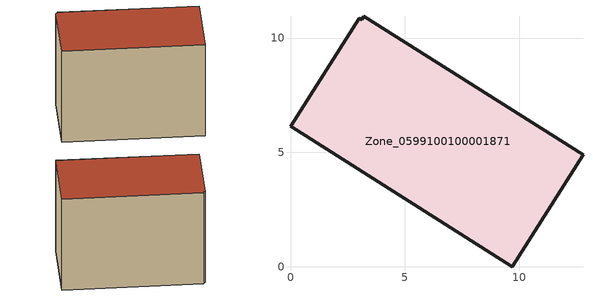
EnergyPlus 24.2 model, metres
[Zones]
Zone_0599100100001871
 floor ground (C_G): 3.11,10.81 3.2,10.95 12.78,4.89 9.69,0 0,6.13 3,10.87 z1.63
 wall outside (C_F): 9.69,0 12.78,4.89 3.2,10.95 3.11,10.81 3,10.87 0,6.13 9.69,0 z1.63:10.18
 roof outside (C_R): 3.2,10.95 3.11,10.81 3,10.87 0,6.13 9.69,0 12.78,4.89 z10.18
[BUILDING]
Pand.0599100100001871: North Axis=0; Terrain=City; Loads Convergence Tolerance Value=0.04; Temperature Convergence Tolerance Value=0.4; Solar Distribution=FullExterior; Maximum Number of Warmup Days=25; Minimum Number of Warmup Days=1
[Site:Location]
Rotterdam.The.Hague.AP_ZH_NLD Design_Conditions: Latitude=51.96; Longitude=4.45; Time Zone=1; Elevation=-4.5
[SITE:GROUNDTEMPERATURE:BUILDINGSURFACE]
18, 18, 18, 18, 18, 18, 18, 18, 18, 18, 18, 18
[MATERIAL] Thermal Absorptance=0.9; Solar Absorptance=0.7; Visible Absorptance=0.7
Name | Roughness | Thickness | Conductivity | Density | Specific Heat
G.TC.2006-2014 | MediumSmooth | 0.15 | 0.06 | 540 | 1210
F.TC.2006-2014 | Rough | 0.3 | 0.12 | 1920 | 840
R.TC.2006-2014 | MediumRough | 0.2 | 0.08 | 1500 | 1000
[CONSTRUCTION]
C_G: G.TC.2006-2014
C_F: F.TC.2006-2014
C_R: R.TC.2006-2014
[ZONE]
Zone_0599100100001871: Type=1; Multiplier=1; Ceiling Height=Autocalculate; Volume=Autocalculate; Floor Area=autocalculate; Part of Total Floor Area=Yes
[ZONEINFILTRATION:DESIGNFLOWRATE]
Infil_Zone_0599100100001871: Zone or ZoneList or Space or SpaceList=Zone_0599100100001871; Schedule=AlwaysOn; Design Flow Rate Calculation Method=Flow/Area; Flow Rate per Floor Area=0.0015; Constant Term Coefficient=1; Temperature Term Coefficient=0; Velocity Term Coefficient=0; Velocity Squared Term Coefficient=0
[HVACTEMPLATE:ZONE:IDEALLOADSAIRSYSTEM]
Zone_0599100100001871: Maximum Heating Supply Air Temperature=50; Minimum Cooling Supply Air Temperature=13; Maximum Heating Supply Air Humidity Ratio=0.0156; Minimum Cooling Supply Air Humidity Ratio=0.0077; Heating Limit=NoLimit; Cooling Limit=NoLimit; Dehumidification Control Type=ConstantSensibleHeatRatio; Cooling Sensible Heat Ratio=0.7; Dehumidification Setpoint=60; Humidification Control Type=None; Humidification Setpoint=30; Outdoor Air Method=None; Outdoor Air Flow Rate per Person=0.00944; Outdoor Air Flow Rate per Zone Floor Area=0; Outdoor Air Flow Rate per Zone=0; Demand Controlled Ventilation Type=None; Outdoor Air Economizer Type=NoEconomizer; Heat Recovery Type=None; Sensible Heat Recovery Effectiveness=0.7; Latent Heat Recovery Effectiveness=0.65
[ZONECONTROL:THERMOSTAT]
ThermostatControl_Zone_0599100100001871: Zone or ZoneList=Zone_0599100100001871; Control Type Schedule=DualSetpointControlType; Control 1=Thermostat_Zone_0599100100001871; Temperature Difference Between Cutout And Setpoint=0
[THERMOSTATSETPOINT:DUALSETPOINT]
Thermostat_Zone_0599100100001871: Heating Setpoint Temperature Schedule=HeatingSetpoint_Zone_0599100100001871; Cooling Setpoint Temperature Schedule=CoolingSetpoint_Zone_0599100100001871
[SCHEDULE:COMPACT]
HeatingSetpoint_Zone_0599100100001871: Through: 12/31, For: AllDays, Until: 24:00, 21
CoolingSetpoint_Zone_0599100100001871: Through: 12/31, For: AllDays, Until: 24:00, 24
DualSetpointControlType: Through: 12/31, For: AllDays, Until: 24:00, 4
AlwaysOn: Through: 12/31, For: AllDays, Until: 24:00, 1
